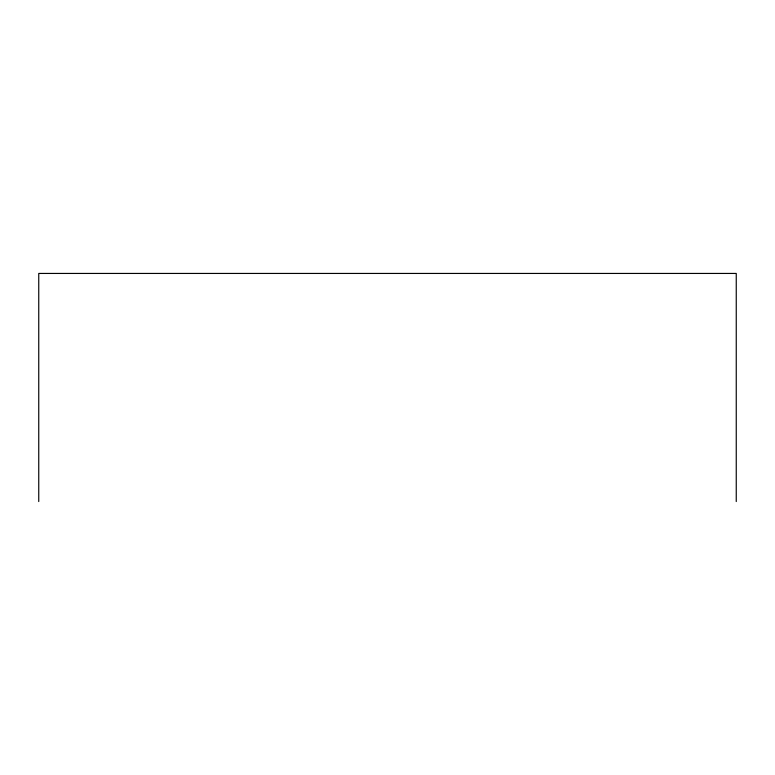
<?xml version="1.0" encoding="UTF-8"?>
<svg xmlns="http://www.w3.org/2000/svg" width="775" height="775" viewBox="0 0 775 775"><rect width="100%" height="100%" fill="white"/><g stroke="black" fill="none" stroke-linecap="round" stroke-linejoin="round"><path stroke-width="1.16" d="M736.25 501.561L736.25 273.439L38.75 273.439L38.75 501.561"/></g></svg>
